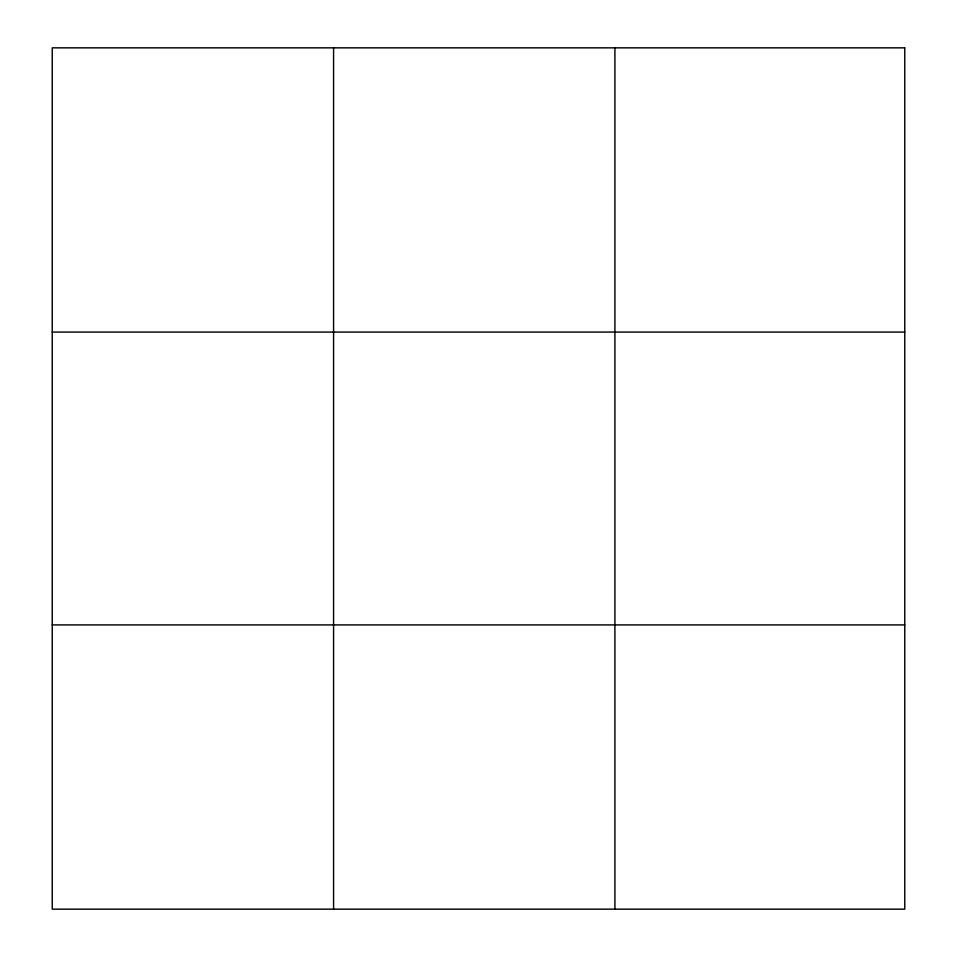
<?xml version="1.0" encoding="UTF-8"?>
<svg xmlns="http://www.w3.org/2000/svg" width="957" height="957" viewBox="0 0 957 957"><rect width="100%" height="100%" fill="white"/><g stroke="black" fill="none" stroke-linecap="round" stroke-linejoin="round"><path stroke-width="1.44" d="M333.574 909.15L333.574 47.85M614.908 909.15L614.908 47.85M52.24 332.079L904.76 332.079M52.24 624.921L904.76 624.921M904.76 47.85L904.76 909.15L52.24 909.15L52.24 47.85L904.76 47.85"/></g></svg>
